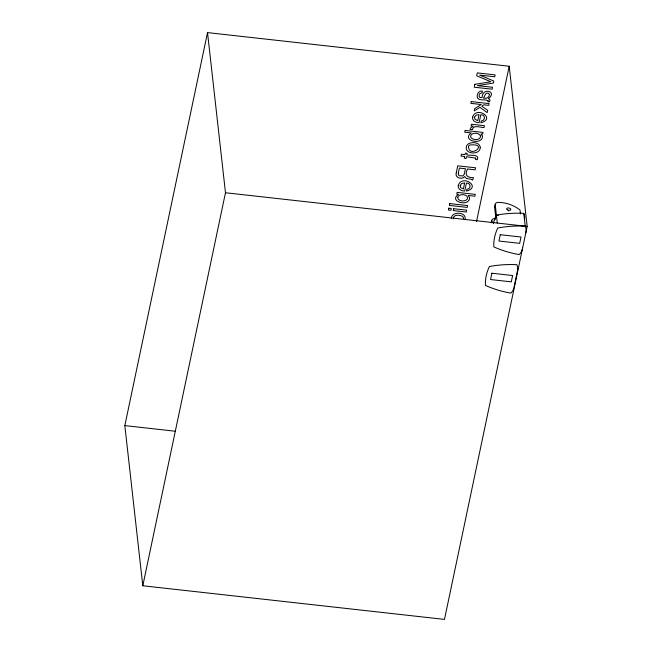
<?xml version="1.0" encoding="UTF-8"?>
<svg xmlns="http://www.w3.org/2000/svg" width="652" height="652" viewBox="0 0 652 652"><rect width="100%" height="100%" fill="white"/><g stroke="black" fill="none" stroke-linecap="round" stroke-linejoin="round"><path stroke-width="0.98" d="M453.336 218.844C453.14 214.28 459.733 214.671 462.447 216.374A2.73 2.258 -6.4 0 1 463.393 217.996L463.327 218.697M451.29 218.379C451.649 210.792 467.264 211.77 464.966 219.667M124.834 425.609L207.523 32.6L509.204 66.243L527.166 226.391L444.477 619.4L142.796 585.757L124.834 425.609L175.453 431.249M142.796 585.757L225.486 192.747L207.523 32.6M476.547 221.46L509.204 66.243M491.396 222.487L491.787 220.645A5.094 2.755 11.9 0 1 494.24 218.583L495.194 218.477M495.088 219.716L495.691 216.839L494.607 207.222L495.194 204.459A5.094 2.755 11.9 0 1 497.647 202.405C505.61 202.332 513.809 205.038 520.027 210.066L520.459 213.97M495.993 217.043L496.392 215.144A98.778 81.793 -6.4 0 1 523.784 213.351A14.328 11.866 -6.4 0 1 524.493 219.439M468.413 146.447C469.212 159.161 489.416 143.261 470.198 144.948A3.024 2.502 -6.4 0 0 468.413 146.447M498.348 215.364L496.392 215.144A52.429 43.415 -6.4 0 0 493.319 223.685M225.486 192.747L527.166 226.391M523.784 213.351L525.219 226.179A14.328 11.866 -6.4 0 1 525.61 233.489M495.194 204.459L497.28 223.033M491.787 220.645L491.999 222.568M522.619 247.703A14.328 11.866 -6.4 0 1 519.236 254.598A98.778 81.793 -6.4 0 1 493.841 246.912A52.429 43.415 -6.4 0 1 497.826 227.972A98.778 81.793 -6.4 0 1 525.219 226.179M494.607 207.222A5.094 2.755 11.9 0 1 495.031 206.154M508.201 210.743A2.111 1.141 11.9 0 1 508.739 210.873M491.306 222.845A5.094 2.755 11.9 0 1 492.138 221.908M475.732 158.143L475.544 159.504L477.272 159.699C480.125 153.75 469.432 155.877 466.808 154.85L467.117 153.375L465.332 153.179L465.023 154.654L461.388 154.247L460.997 156.097L464.631 156.504L464.265 158.249L466.05 158.444L466.416 156.708L475.732 158.143M489.399 94.483C489.554 97.555 486.05 99.022 483.466 98.061C484.925 96.268 485.194 91.875 488.568 93.301L489.399 94.483M488.103 100.758L487.892 101.663L489.505 101.842L489.994 100.612L489.481 99.145L488.34 98.696C497.883 91.565 482.325 86.871 482.081 97.507L479.791 97.531L479.033 96.105L479.627 93.79L482.097 92.796L482.464 91.084C478.674 90.286 476.131 94.833 477.5 98.053C479.815 101.337 485.21 98.762 488.103 100.758M472.398 129.455L470.076 129.504L470.589 127.906L473.303 126.219L471.054 125.966L471.42 124.23L484.428 125.681L484.045 127.515C480.826 127.71 473.58 124.402 472.398 129.455M482.464 136.178C482.586 145.885 460.956 140.433 471.209 132.926L464.729 132.209L465.104 130.424L483.01 132.421L482.651 134.116L480.989 133.929L482.464 136.178M457.696 197.271C457.655 201.59 465.316 202.104 467.419 198.982C468.902 194.003 458.967 193.122 457.696 197.271M480.548 136.097C480.491 140.913 471.673 140.522 470.548 136.651C470.94 131.965 479.212 132.291 480.548 136.097M458.25 185.412C457.459 189.145 461.592 191.142 464.729 191.052L466.416 183.065C471.176 182.519 471.225 189.243 466.873 189.292L466.49 191.093C481.958 186.953 462.023 173.897 458.25 185.412M472.627 117.099C471.836 120.832 475.96 122.829 479.106 122.731L480.785 114.752C485.553 114.206 485.601 120.93 481.241 120.97L480.866 122.772C496.335 118.64 476.4 105.583 472.627 117.099M469.562 197.686C469.611 207.442 447.867 201.541 458.495 194.329L456.775 194.141L457.15 192.356L475.284 194.377L474.901 196.211L468.25 195.47L469.562 197.686M460.182 185.51L460.63 187.686L463.393 188.974L464.664 182.919L461.714 183.522L460.182 185.51M474.55 117.197L475.006 119.373L477.769 120.661L479.041 114.605L476.082 115.2L474.55 117.197M480.255 147.279C480.451 155.624 463.466 154.434 466.587 145.95A5.46 4.523 -6.4 0 1 468.967 143.53C472.676 141.786 479.587 142.299 480.255 147.279M458.332 173.016L458.348 174.712L459.163 175.69L462.847 175.926L464.053 174.687L465.471 168.746L459.375 168.069L458.332 173.016M456.27 172.731C454.468 177.784 461.918 180.091 464.746 176.562L466.424 178.444L471.6 179.398L472.553 180.172L473.474 177.727C467.386 177.515 464.208 175.575 467.492 168.974L475.137 169.83L475.569 167.8L457.72 165.812L456.27 172.731M448.812 208.167L448.421 210.034L450.899 210.311L451.29 208.444L448.812 208.167M449.774 203.595L449.391 205.421L467.231 207.409L467.614 205.584L449.774 203.595M471.233 101.598L470.866 103.358L481.225 104.516L474.713 108.599L474.216 110.938L479.97 107.311L487.174 112.617L487.672 110.278L481.828 106.154L483.825 104.801L488.707 105.347L489.082 103.586L471.233 101.598M474.868 84.344L474.265 87.213L492.105 89.202L492.513 87.278L477.451 85.648L493.401 83.065L493.817 81.06L479.676 75.086L494.713 76.814L495.121 74.882L477.272 72.894L476.669 75.795L490.85 81.769L474.868 84.344M453.711 208.713L453.311 210.58L466.262 212.022L466.653 210.156L453.711 208.713M491.893 273.221L490.565 279.537L511.298 281.851L512.627 275.535L491.893 273.221M500.271 234.704L498.943 241.02L519.677 243.335L521.013 237.018L500.271 234.704M517.232 272.006L514.241 286.22A14.328 11.866 -6.4 0 1 510.858 293.115A98.778 81.793 -6.4 0 1 485.463 285.429A52.429 43.415 -6.4 0 1 489.448 266.489A98.778 81.793 -6.4 0 1 516.84 264.696A14.328 11.866 -6.4 0 1 517.232 272.006M507.256 209.724A2.111 1.141 11.9 0 0 510.744 209.748A2.111 1.141 11.9 0 0 508.242 207.939A2.111 1.141 11.9 0 0 507.256 209.724"/></g></svg>
